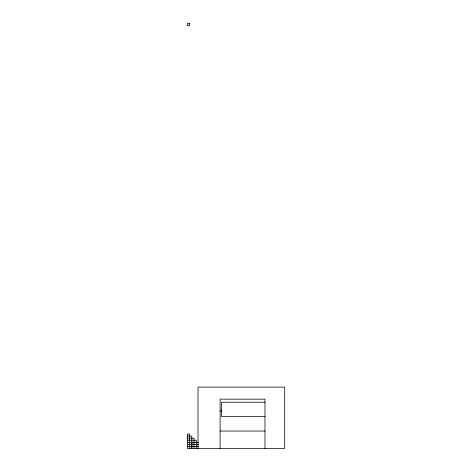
<?xml version="1.0" encoding="UTF-8"?>
<svg xmlns="http://www.w3.org/2000/svg" width="472" height="472" viewBox="0 0 472 472"><rect width="100%" height="100%" fill="white"/><g stroke="black" fill="none" stroke-linecap="round" stroke-linejoin="round"><path stroke-width="0.71" d="M264.963 402.221L221.539 402.221L221.539 416.664L264.963 416.664M220.064 410.982L221.539 410.982M220.052 431.042L264.963 431.042M187.331 436.104L191.809 436.104L191.809 448.4L191.838 442.293M187.307 438.175L194.016 438.175L194.057 448.4M187.307 440.211L196.281 440.24L196.305 448.4M187.319 442.27L198.553 442.293M187.343 444.329L198.553 444.341M187.349 446.364L198.553 446.364M187.343 446.376L198.553 446.376M264.963 448.4L264.963 399.147L220.111 399.147L220.111 448.4M198.016 448.4L198.016 387.111L284.693 387.111L284.693 448.4L187.349 448.4L187.331 434.069L189.579 434.069L189.591 448.4M189.549 438.175L189.549 440.211M189.596 23.6L187.349 23.6L187.349 25.636L189.596 25.636L189.596 23.6"/></g></svg>
